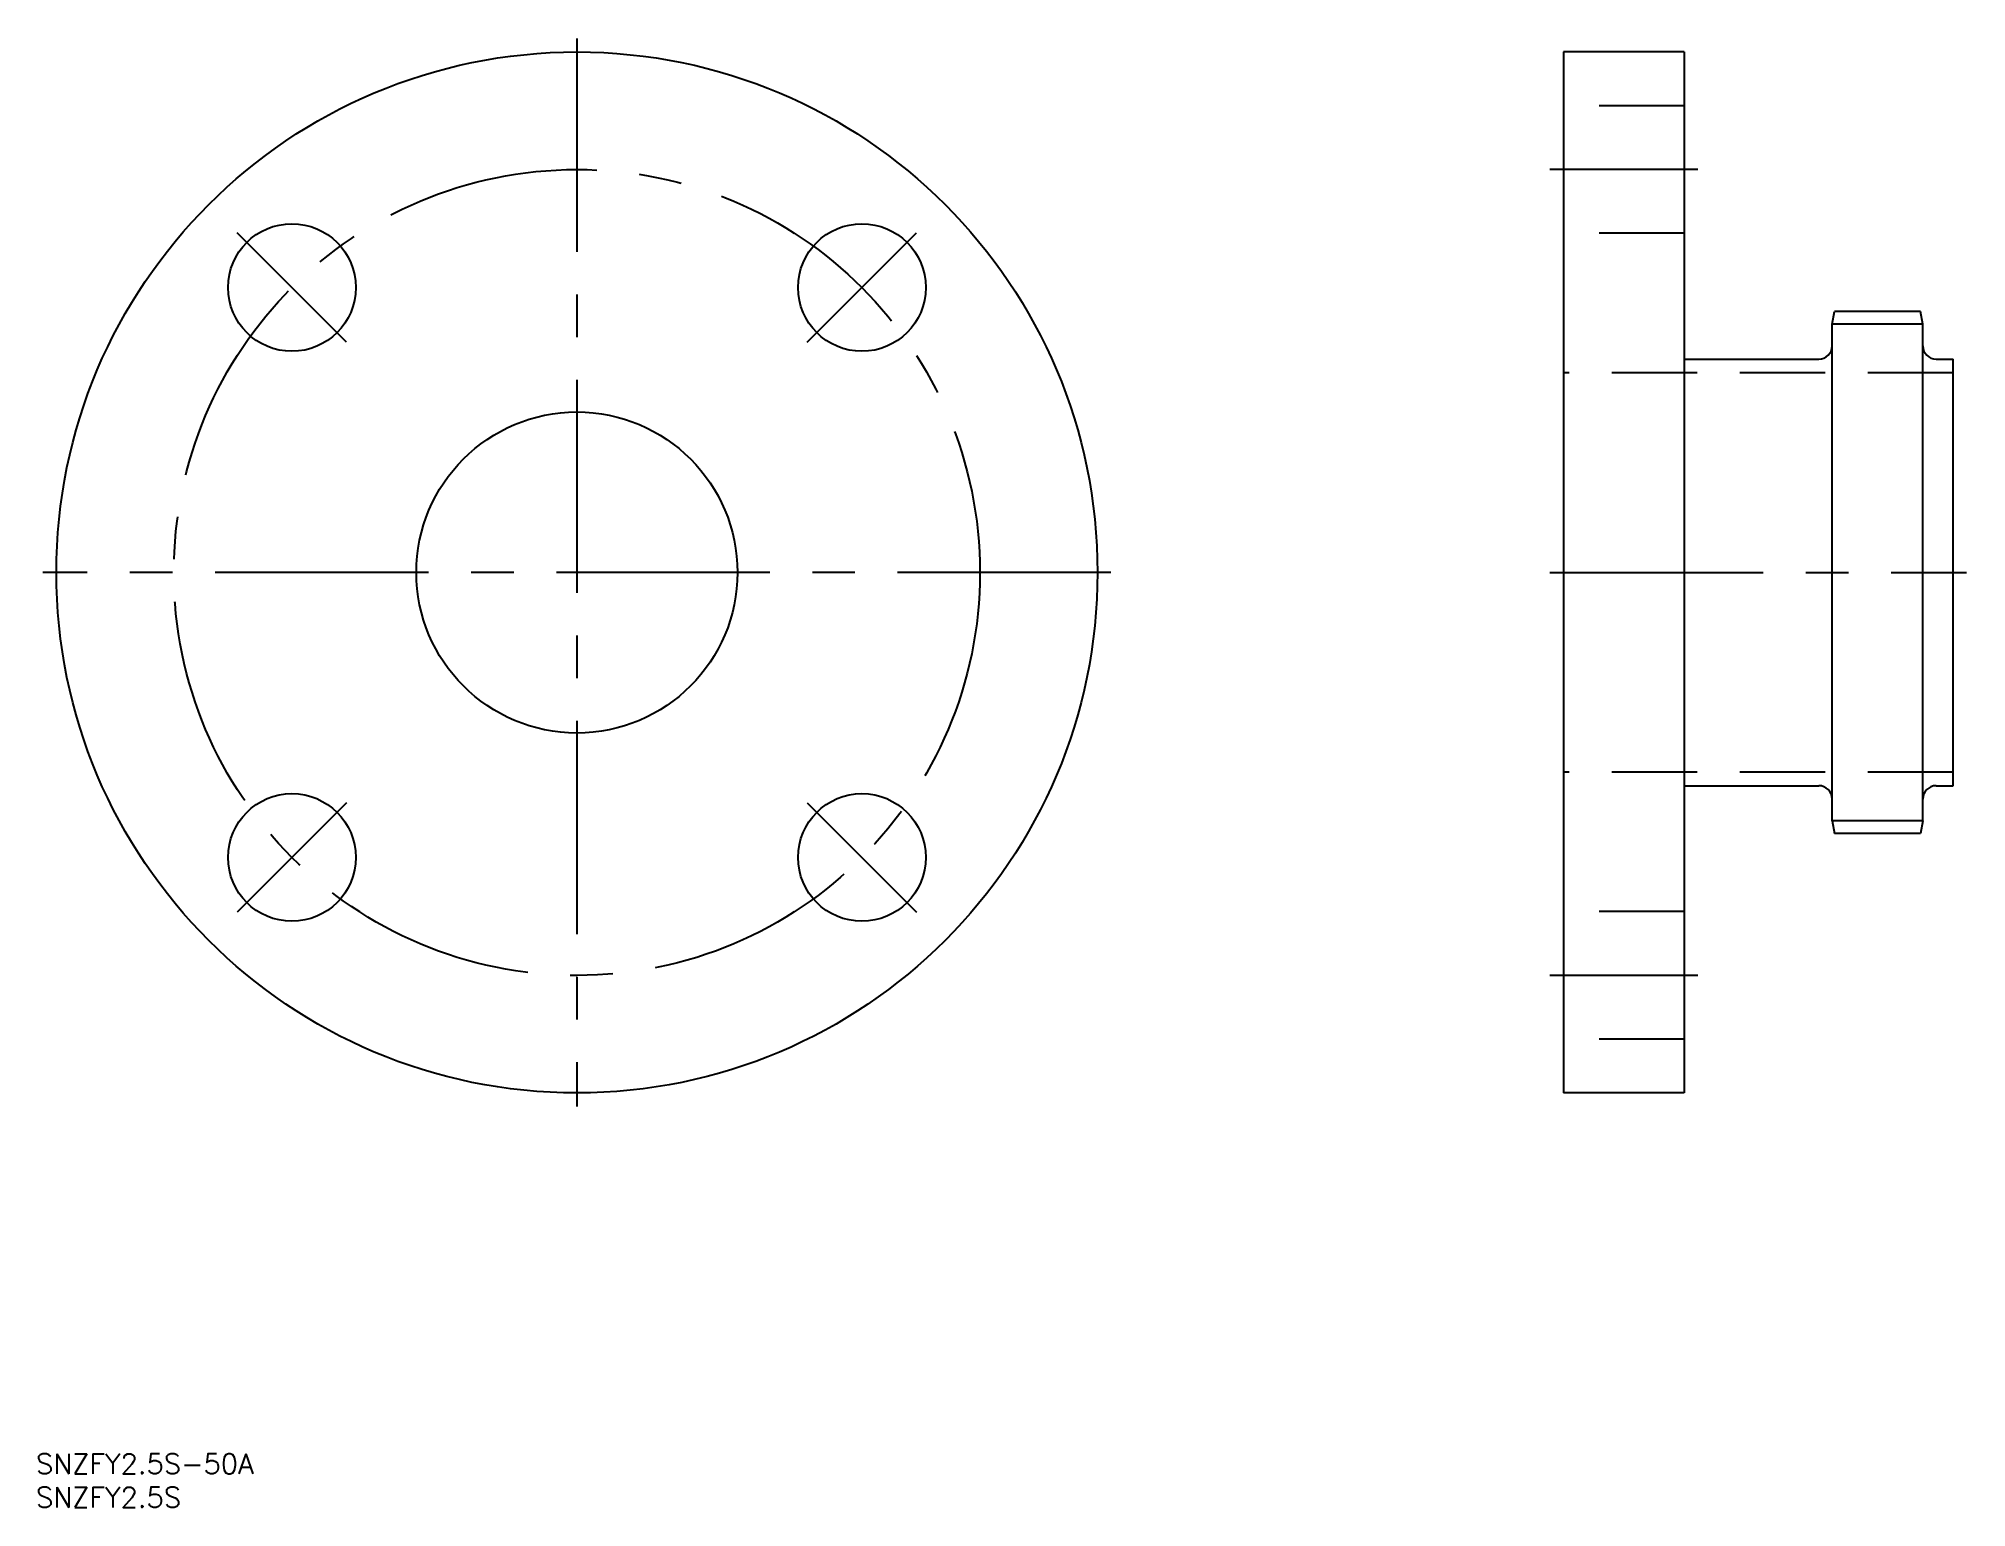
# Model space of a CAD drawing. Extents: x -227 to 60, y -139 to 80.
import ezdxf

# ---------------------------------------------------------------- set-up
doc = ezdxf.new("R2010")
doc.units = 0
doc.linetypes.add('CENTER', pattern=[50.8, 31.75, -6.35, 6.35, -6.35])
doc.linetypes.add('DASHED', pattern=[19.05, 12.7, -6.35])
doc.layers.get('0').update_dxf_attribs({"linetype": 'CONTINUOUS'})
doc.layers.add('CENTER', color=1, linetype='CENTER')
doc.styles.get("Standard").update_dxf_attribs({"font": 'txt.shx', "height": 3, "bigfont": 'bigfont.shx'})

# ---------------------------------------------------------------- blocks, each defined once
blk = doc.blocks.new('*U7')
at = {"color": 7, "linetype": 'CONTINUOUS'}
blk.add_text('SNZFY2.5S-50A', height=3, dxfattribs=at).set_placement((-227.4, -134.21))
blk = doc.blocks.new('*U8')
at = {"color": 7, "linetype": 'CONTINUOUS'}
blk.add_text('SNZFY2.5S', height=3, dxfattribs=at).set_placement((-227.4, -139.21))

msp = doc.modelspace()

# ---------------------------------------------------------------- linework, layer by layer
at = {"color": 7, "linetype": 'CONTINUOUS'}
for p, q in [((18, 77.5), (0, 77.5)), ((0, 77.5), (0, -77.5)), ((18, 77.5), (18, -77.5)), ((0, 70), (0, -77.5)), ((40, 36.99), (40.35, 38.84)), ((53.15, 38.84), (40.35, 38.84)), ((53.5, 36.99), (53.15, 38.84)), ((40, -37), (40, 36.99)), ((53.5, -37), (53.5, 36.99)), ((18, 31.75), (38, 31.75)), ((55.5, 31.75), (58, 31.75)), ((58, -31.75), (58, 31.75)), ((18, -31.75), (38, -31.75)), ((55.5, -31.75), (58, -31.75)), ((40, -37), (40.35, -38.84)), ((53.5, -37), (53.15, -38.84)), ((53.15, -38.84), (40.35, -38.84)), ((18, -77.5), (0, -77.5))]:
    msp.add_line(p, q, dxfattribs=at)
at = {"color": 3, "linetype": 'DASHED'}
for p, q in [((18, 69.5), (0, 69.5)), ((18, 50.5), (0, 50.5)), ((58, 29.75), (0, 29.75)), ((58, -29.75), (0, -29.75)), ((18, -50.5), (0, -50.5)), ((18, -69.5), (0, -69.5))]:
    msp.add_line(p, q, dxfattribs=at)
at = {"color": 3, "linetype": 'CONTINUOUS'}
for p, q in [((53.5, 36.99), (40, 36.99)), ((53.5, -37), (40, -37))]:
    msp.add_line(p, q, dxfattribs=at)
at = {"color": 7, "linetype": 'CONTINUOUS'}
for centre, radius in [((-146.87, 0), 77.5), ((-189.3, 42.43), 9.5), ((-104.44, 42.43), 9.5), ((-146.87, 0), 23.9), ((-189.3, -42.43), 9.5), ((-104.44, -42.43), 9.5)]:
    msp.add_circle(centre, radius, dxfattribs=at)
for centre, start, end in [((38, 33.75), 270, 0), ((55.5, 33.75), 180, 270), ((38, -33.75), 360, 90), ((55.5, -33.75), 90, 180)]:
    msp.add_arc(centre, 2, start, end, dxfattribs=at)
at = {"layer": 'CENTER', "color": 1, "linetype": 'CENTER'}
for p, q in [((-146.87, 79.5), (-146.87, -79.5)), ((20, 60), (-2, 60)), ((-181.17, 34.29), (-197.43, 50.56)), ((-112.58, 34.29), (-96.31, 50.56)), ((-67.37, 0), (-226.37, 0)), ((-2, 0), (60, 0)), ((-181.17, -34.29), (-197.43, -50.56)), ((-112.58, -34.29), (-96.31, -50.56)), ((20, -60), (-2, -60))]:
    msp.add_line(p, q, dxfattribs=at)
msp.add_circle((-146.87, 0), 60, dxfattribs=at)

# ---------------------------------------------------------------- block references
at = {"color": 7, "linetype": 'CONTINUOUS'}
for name in ['*U7', '*U8']:
    msp.add_blockref(name, (0, 0), dxfattribs=at)

doc.saveas('drawing.dxf')
